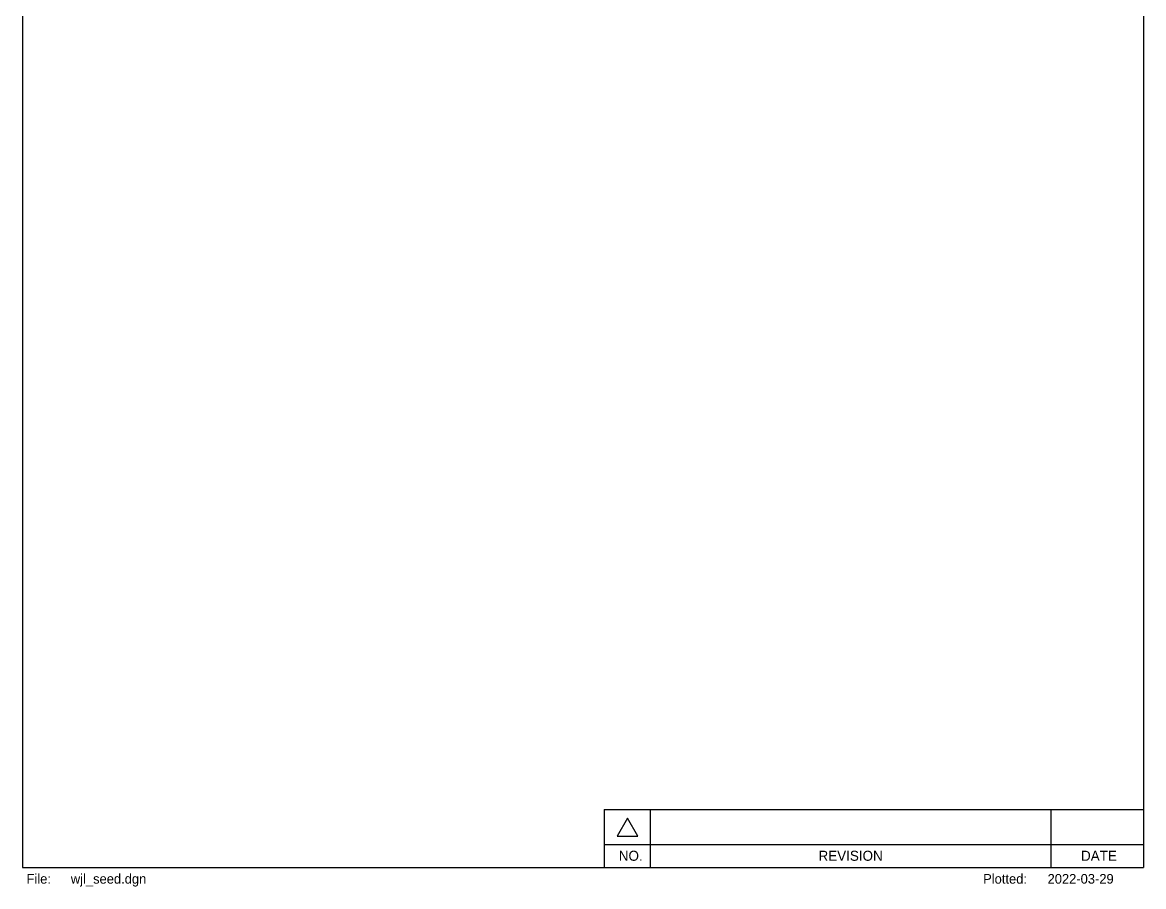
# Model space of a CAD drawing. Extents: x -0.424 to 0.18, y -0.613 to 0.318.
# Drawn here: x -0.424 to 0.18, y -0.613 to -0.148 of the extents above; entities that cross this region are included whole.
import ezdxf

# ---------------------------------------------------------------- set-up
doc = ezdxf.new("R2010")
doc.units = 0
doc.layers.add('Sheet Border', color=7, linetype='Continuous')
doc.layers.add('Sheet Border Text', color=7, linetype='Continuous')

msp = doc.modelspace()

# ---------------------------------------------------------------- linework, layer by layer
at = {"layer": 'Sheet Border'}
for p, q in [((-0.4244, 0.23012), (-0.4244, -0.60321)), ((0.17976, 0.23012), (0.17976, -0.60321)), ((-0.4244, -0.60321), (0.17976, -0.60321))]:
    msp.add_line(p, q, dxfattribs=at)
at = {"layer": 'Sheet Border Text'}
for p, q in [((-0.11086, -0.57196), (0.17976, -0.57196)), ((-0.11086, -0.57196), (-0.11086, -0.60321)), ((-0.08586, -0.60321), (-0.08586, -0.57196)), ((0.12976, -0.57196), (0.12976, -0.60321)), ((-0.11086, -0.59071), (0.17976, -0.59071)), ((-0.11086, -0.60321), (0.17976, -0.60321))]:
    msp.add_line(p, q, dxfattribs=at)
msp.add_lwpolyline([(-0.09836, -0.57652), (-0.10397, -0.58621), (-0.09276, -0.58621), (-0.09836, -0.57652)], dxfattribs=at)

# ---------------------------------------------------------------- texts
for s, height, p in [('NO.', 0.005417, (-0.10303, -0.59956)), ('REVISION', 0.005417, (0.00459, -0.59956)), ('DATE', 0.005417, (0.14606, -0.59956)), (' File: ', 0.005208, (-0.42412, -0.61189)), ('wjl_seed.dgn', 0.0052083, (-0.39832, -0.61189)), ('Plotted: ', 0.005208, (0.09331, -0.61189)), ('2022-03-29', 0.005208, (0.12803, -0.61189))]:
    msp.add_text(s, height=height, dxfattribs=at).set_placement(p)

doc.saveas('drawing.dxf')
